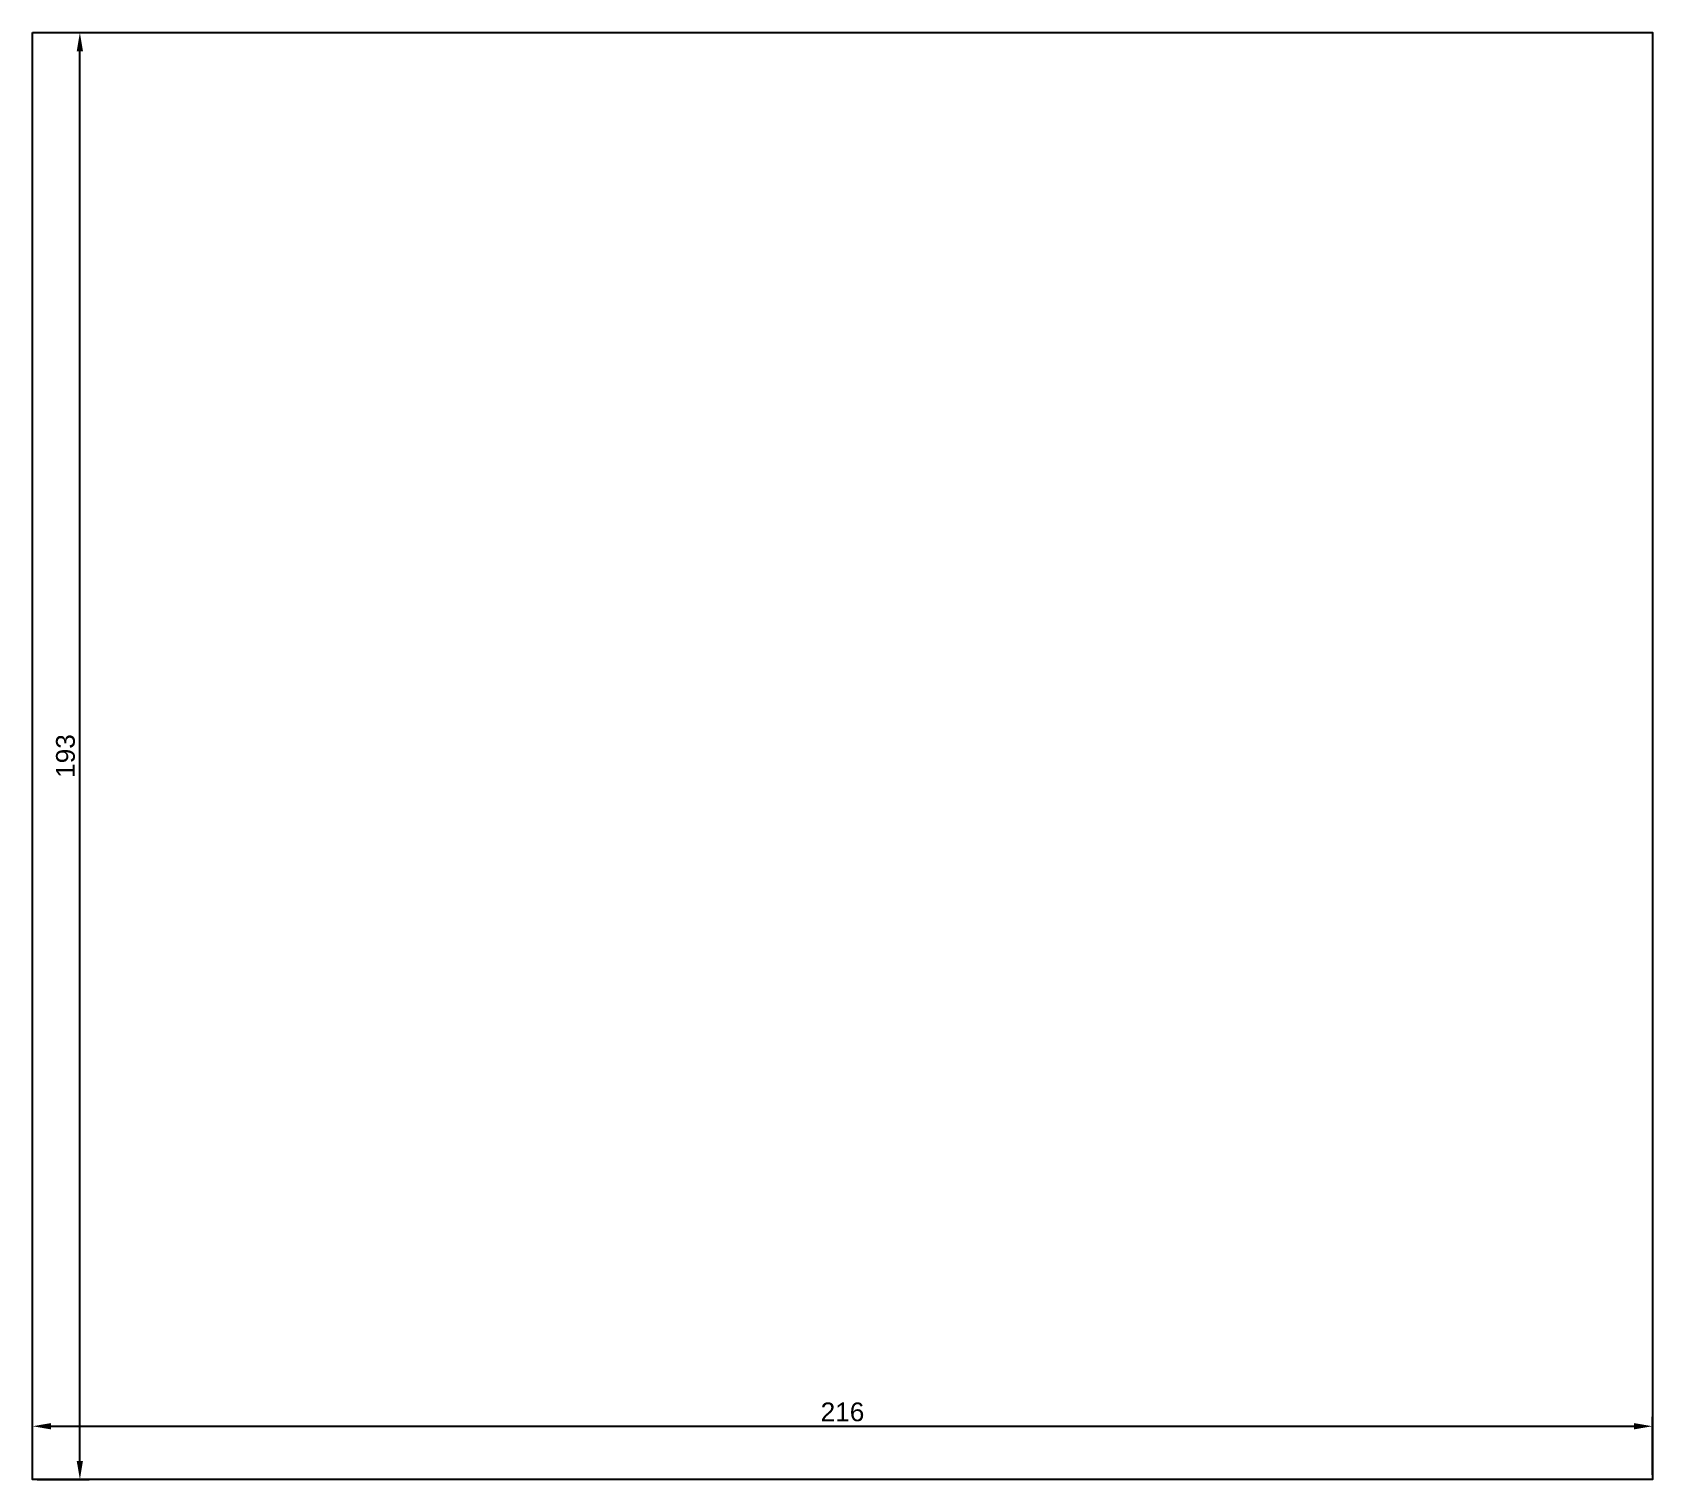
# Model space of a CAD drawing. Header units: millimetres. Extents: x 2710 to 5600, y -196 to 4653.
# Drawn here: x 4247.1 to 4463.1, y 2735.8 to 2928.8 of the extents above; entities that cross this region are included whole.
import ezdxf

# ---------------------------------------------------------------- set-up
doc = ezdxf.new("R2010")
doc.units = ezdxf.units.MM
doc.layers.add('Размеры', color=7, linetype='Continuous', true_color=0x8e443d)
doc.styles.get("Standard").update_dxf_attribs({"font": 'arial.ttf'})
doc.dimstyles.new('ISO-25', dxfattribs={"dimtxt": 2.5, "dimasz": 2.5, "dimexe": 1.25, "dimexo": 0.625, "dimtad": 1, "dimtxsty": 'Standard', "dimcen": 2.5, "dimadec": 0, "dimazin": 0, "dimtfac": 1, "dimtmove": 0, "dimatfit": 3, "dimfxl": 1, "dimarcsym": 0})

# ---------------------------------------------------------------- blocks, each defined once
blk = doc.blocks.new('*D17')
at = {"layer": 'Defpoints', "color": 0, "transparency": 16777216}
for p in [(4247.13, 2928.78), (4253.46, 2928.78), (4247.13, 2735.78)]:
    blk.add_point(p, dxfattribs=at)
at = {"layer": 'Размеры', "color": 0, "lineweight": -2, "transparency": 16777216}
for p, q in [((4247.76, 2928.78), (4254.71, 2928.78)), ((4253.46, 2738.28), (4253.46, 2926.28)), ((4247.76, 2735.78), (4254.71, 2735.78))]:
    blk.add_line(p, q, dxfattribs=at)
at = {"layer": 'Размеры', "color": 0, "transparency": 16777216}
for points in [[(4253.04, 2926.28), (4253.87, 2926.28), (4253.46, 2928.78)], [(4253.04, 2738.28), (4253.87, 2738.28), (4253.46, 2735.78)]]:
    blk.add_solid(points, dxfattribs=at)
at = {"layer": 'Размеры', "color": 0, "transparency": 16777216, "insert": (4251.55, 2832.28), "char_height": 2.5, "attachment_point": 5, "rotation": 90}
blk.add_mtext('193', dxfattribs=at)
blk = doc.blocks.new('*D18')
at = {"layer": 'Defpoints', "color": 0, "transparency": 16777216}
for p in [(4463.13, 2742.9), (4247.13, 2735.78), (4463.13, 2735.78)]:
    blk.add_point(p, dxfattribs=at)
at = {"layer": 'Размеры', "color": 0, "lineweight": -2, "transparency": 16777216}
for p, q in [((4247.13, 2736.41), (4247.13, 2744.15)), ((4463.13, 2736.41), (4463.13, 2744.15)), ((4249.63, 2742.9), (4460.63, 2742.9))]:
    blk.add_line(p, q, dxfattribs=at)
at = {"layer": 'Размеры', "color": 0, "transparency": 16777216}
for points in [[(4249.63, 2743.32), (4249.63, 2742.48), (4247.13, 2742.9)], [(4460.63, 2743.32), (4460.63, 2742.48), (4463.13, 2742.9)]]:
    blk.add_solid(points, dxfattribs=at)
at = {"layer": 'Размеры', "color": 0, "transparency": 16777216, "insert": (4355.13, 2744.8), "char_height": 2.5, "attachment_point": 5}
blk.add_mtext('216', dxfattribs=at)

msp = doc.modelspace()

# ---------------------------------------------------------------- linework, layer by layer
at = {"color": 43}
msp.add_lwpolyline([(4247.131, 2928.784), (4463.131, 2928.784), (4463.131, 2735.784), (4247.131, 2735.784), (4247.131, 2928.784)], dxfattribs=at)

# ---------------------------------------------------------------- dimensions: what is measured, and where the dimension line sits
at = {"layer": 'Размеры', "color": 17}
dim = msp.add_linear_dim(base=(4253.457, 2928.784), p1=(4247.131, 2735.784), p2=(4247.131, 2928.784), angle=90, dimstyle='ISO-25', dxfattribs=at)
dim.commit()
dim.dimension.update_dxf_attribs({"geometry": '*D17', "text_midpoint": (4253.457, 2832.284), "dimtype": 160})
dim = msp.add_linear_dim(base=(4463.131, 2742.899), p1=(4247.131, 2735.784), p2=(4463.131, 2735.784), dimstyle='ISO-25', dxfattribs=at)
dim.commit()
dim.dimension.update_dxf_attribs({"geometry": '*D18', "text_midpoint": (4355.131, 2744.8)})

doc.saveas('drawing.dxf')
